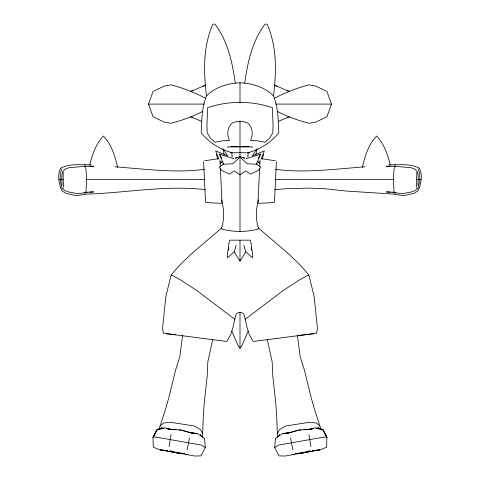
<?xml version="1.0" encoding="UTF-8"?>
<svg xmlns="http://www.w3.org/2000/svg" width="480" height="480" viewBox="0 0 480 480"><rect width="100%" height="100%" fill="white"/><g stroke="black" fill="none" stroke-linecap="round" stroke-linejoin="round"><path stroke-width="0.72" d="M416.418 187.368L416.82 172.32M417.726 189.222C419.562 182.682 421.086 175.314 418.164 168.882M91.368 164.91C81.246 164.988 70.02 163.272 60.798 168.102C56.934 174.96 59.052 183.444 61.584 190.434L65.52 193.152L76.53 195.774L85.02 194.196L85.026 192.336L87.192 192.234M202.554 437.25L203.304 415.884L204.234 403.092L207.192 375.864L207.834 361.662L212.784 339.528M417.882 185.094L418.278 179.37L418.044 174.642L417.504 172.092L415.134 169.23L410.862 167.664L394.566 166.32C392.934 174.894 393.606 183.792 394.098 192.456L402.204 193.746L411.102 192.024L415.212 190.662L417.282 188.172M62.718 188.172L64.788 190.662L68.898 192.024L77.796 193.746L85.902 192.456C86.394 183.792 87.066 174.894 85.434 166.32L69.138 167.664L64.866 169.23L62.496 172.092L61.956 174.642L61.722 179.37L62.118 185.094M247.902 157.248L248.118 152.73C259.974 149.178 271.128 142.644 278.802 132.78C278.232 120.45 278.298 107.484 273.48 95.916C276.438 72.168 277.128 46.71 267.18 24.492L266.1 24L264.954 24.222C252.3 41.046 247.5 62.556 244.758 83.13C255.378 84.498 265.836 88.044 273.48 95.916M259.62 168.462L257.964 202.968L259.098 203.328L273.432 202.59L274.464 201.978L276.414 161.478M259.692 166.998L260.01 160.392M274.83 189.63L288.21 188.568L309.666 188.13L324.57 188.676L345.312 190.968L394.98 194.196L403.47 195.774L414.48 193.152L418.416 190.434C420.948 183.444 423.066 174.96 419.202 168.102C409.98 163.272 398.754 164.988 388.632 164.91M313.866 450.504L311.97 451.242L285.33 456L279.06 455.898L274.722 447.588L275.43 438.444L282.63 433.554L288.492 432.984L282.63 433.554M228.222 250.35L228.756 244.08L229.728 240.168L250.272 240.168L251.244 244.08L251.778 250.35M256.74 162.816L256.608 164.19L260.664 167.04L258.702 170.364L250.434 174.096L245.646 170.886L240 174.822L234.354 170.886L229.566 174.096L221.298 170.364L219.336 167.04L223.392 164.19L232.626 163.854L240 157.002L247.374 163.854L256.608 164.19L260.412 154.14L246.036 158.742M182.646 334.956L179.802 356.718L175.548 370.284L169.02 396.882L165.516 409.218L158.934 429.558M169.05 446.724L170.988 434.682M189.468 437.964L187.176 449.916M255.744 154.998L257.016 148.722M258.468 199.812C256.014 208.95 255.33 218.97 258.486 228.018C275.694 243.402 294.546 257.046 308.97 275.316L314.16 296.544L317.466 328.806L316.566 333.288L253.362 341.454C247.128 333.504 246.618 323.058 243.714 313.74C241.59 312.084 238.41 312.084 236.286 313.74C233.382 323.058 232.872 333.504 226.638 341.454L163.434 333.288L162.534 328.806L165.84 296.544L171.03 275.316C185.454 257.046 204.306 243.402 221.514 228.018C224.67 218.97 223.986 208.95 221.532 199.812M89.706 165.186C92.19 154.83 95.928 143.748 103.416 136.026C111.354 144.312 115.158 156.156 117.576 167.25M362.424 167.25C364.842 156.156 368.646 144.312 376.584 136.026C384.072 143.748 387.81 154.83 390.294 165.186M262.176 159.222L263.574 154.29M228.816 247.98L227.628 251.874L227.424 257.88L234.12 251.886L236.25 245.394M61.836 168.882C58.914 175.314 60.438 182.682 62.274 189.222M202.842 111.288C192.732 116.61 181.95 120.396 170.922 123.3L164.052 122.016L153.072 116.766L148.524 104.088L153.072 91.416L164.052 86.16L170.922 84.882C183.084 87.984 194.814 92.508 205.89 98.424M274.11 98.424C285.186 92.508 296.916 87.984 309.078 84.882L315.948 86.16L326.928 91.416L331.476 104.088L326.928 116.766L315.948 122.016L309.078 123.3C298.05 120.396 287.268 116.61 277.158 111.288M257.418 161.196L259.416 163.008L259.968 161.658M261.072 158.958L264.39 150.858L252.306 155.82L256.62 149.316M206.52 95.916C214.164 88.044 224.622 84.498 235.242 83.13C232.5 62.556 227.7 41.046 215.046 24.222L213.9 24L212.82 24.492C202.872 46.71 203.562 72.168 206.52 95.916C201.702 107.484 201.768 120.45 201.198 132.78C208.872 142.644 220.026 149.178 231.882 152.73L248.118 152.73M248.16 331.194L241.968 345.474L240 348.234L238.032 345.474L231.84 331.194M278.37 436.824L279.534 434.184M277.446 437.25L277.356 433.752L279.51 429.594L285.624 426.006L309.618 422.238L316.512 423.072L319.956 426.24L321.066 429.558M197.37 433.554L191.508 432.984L197.37 433.554L204.57 438.444L205.278 447.588L200.94 455.898L194.67 456L168.03 451.242L166.134 450.504M258.33 158.106L260.412 154.14M243.75 245.394L245.88 251.886L240 261.15L234.12 251.886M258.486 228.018L257.736 229.17C246.306 232.176 233.694 232.176 222.264 229.17L221.514 228.018M161.142 428.598L161.94 427.386L161.076 428.598M222.582 161.196L220.584 163.008L220.032 161.658M220.584 163.008L221.154 162.486M160.044 426.24L163.488 423.072L170.382 422.238L194.376 426.006L200.49 429.594L202.644 433.752M241.47 146.706L227.958 146.97M274.722 447.588L278.322 445.14L322.656 437.322L325.782 436.86L326.856 437.22L326.7 447.234L320.064 449.862L312.996 450.63L319.68 449.886L302.694 452.88L295.296 453.522L302.7 452.94L310.134 450.906L302.694 452.88M245.262 319.26L284.058 289.908L299.13 280.164L307.152 275.658L308.97 275.316M247.944 153.138L249.888 152.19M192.918 90.504L190.83 91.416L205.518 85.164M287.082 117.672L289.17 116.766L278.172 121.434M203.202 86.16L205.584 85.14M313.74 450.522L311.97 451.242M236.646 157.764L235.302 158.256L240 156.444L244.698 158.232L243.354 157.764M297.282 430.65L287.418 433.284M326.376 437.694L327.048 437.556L322.686 429.534L315.276 427.758L309.774 429.384L313.062 428.742M227.802 147.126L228.3 147.03M419.682 179.7L421.038 179.454M235.242 83.13L240 82.788L244.758 83.13M204.558 160.77L218.754 158.664M313.002 428.688L307.506 429.492L298.644 429.918L290.166 432.552L284.088 433.416M394.98 194.196L394.974 192.336L386.328 191.922L390.648 192.132M297.492 335.61L313.572 333.69M416.814 179.532L418.278 179.37M240 121.236L236.466 121.59L232.446 122.898C227.43 126.972 226.5 134.934 229.524 140.454L222 140.862L214.986 142.302L210.324 137.94L207.204 132.882L206.946 125.214L207.642 107.706C228.36 100.602 251.64 100.602 272.358 107.706L273.054 125.214L272.796 132.882L269.676 137.94L265.014 142.302L258 140.862L250.476 140.454C253.5 134.934 252.57 126.972 247.554 122.898L243.534 121.59L240 121.236L240 231.366M298.704 430.266L300.906 430.074M303.84 429.816L311.046 429.18M204.426 169.338C174.528 173.268 144.72 168.972 114.93 166.794M85.02 194.196C125.118 193.098 165.012 184.95 205.17 189.63M365.07 166.794C335.28 168.972 305.472 173.268 275.574 169.338M89.352 192.132L93.672 191.922L85.026 192.336M90.762 166.308L93.648 166.23L84.99 166.47L84.99 164.676M238.53 146.706L252.042 146.97M238.572 146.712L241.428 146.712M230.958 146.736L249.042 146.736M292.098 454.452L294.222 454.446L292.266 454.464M86.292 179.538L204.426 179.454M148.524 104.088L204.426 104.088M275.574 104.088L331.476 104.088M275.574 179.454L393.708 179.538M187.734 454.464L185.778 454.446L187.902 454.452M389.238 166.308L386.352 166.23L395.01 166.47L395.01 164.676M392.808 192.234L394.974 192.336M177.306 452.88L184.704 453.522L177.3 452.94L169.866 450.906L177.306 452.88L160.32 449.886L167.004 450.63L159.936 449.862L153.3 447.234L152.952 437.556L157.314 429.534L164.724 427.758L170.226 429.384L166.938 428.742M168.954 429.18L176.16 429.816M179.094 430.074L181.296 430.266M61.722 179.37L63.186 179.532L63.582 187.368M166.428 333.69L175.296 334.722M195.912 433.416L189.834 432.552L181.356 429.918L172.494 429.492L166.998 428.688M261.246 158.664L275.442 160.77M58.962 179.454L60.318 179.7M171.03 275.316L172.848 275.658L180.87 280.164L195.942 289.908L234.738 319.26M251.7 147.03L252.198 147.126M153.624 437.694L152.952 437.556L157.314 429.534L164.1 428.214L157.056 429.408L153.144 437.22L154.218 436.86L157.344 437.322L201.678 445.14L205.278 447.588M182.718 430.65L192.582 433.284M223.26 162.816L223.392 164.19L219.588 154.14L233.964 158.742M166.26 450.522L168.216 451.278M274.482 85.164L289.17 91.416L287.082 90.504M201.828 121.434L190.83 116.766L192.918 117.672M274.416 85.14L276.798 86.16M230.112 152.19L232.056 153.138M258.846 162.486L259.416 163.008M245.88 251.886L252.576 257.88L252.372 251.874L251.184 247.98M318.924 428.598L318.06 427.386L318.858 428.598M223.38 149.316L227.694 155.82L215.61 150.858L218.928 158.958M219.588 154.14L221.67 158.106M200.466 434.184L201.63 436.824M319.956 426.24L314.484 409.218L310.98 396.882L304.452 370.284L300.198 356.718L297.354 334.956M216.426 154.29L217.824 159.222M267.216 339.528L272.166 361.662L272.808 375.864L275.766 403.092L276.696 415.884L277.356 433.752M292.824 449.916L290.532 437.964M222.984 148.722L224.256 154.998M309.012 434.682L310.95 446.724M231.882 152.73L232.098 157.248M219.99 160.392L220.308 166.998M220.38 168.462L222.036 202.968L220.902 203.328L206.568 202.59L205.536 201.978L203.586 161.478M63.186 179.532L63.18 172.32M240 82.788L240 102.504M240 240.306L240 261.15M240 312.558L240 348.234M322.944 429.408L315.9 428.214L322.686 429.534L326.856 437.22L322.944 429.408"/></g></svg>
